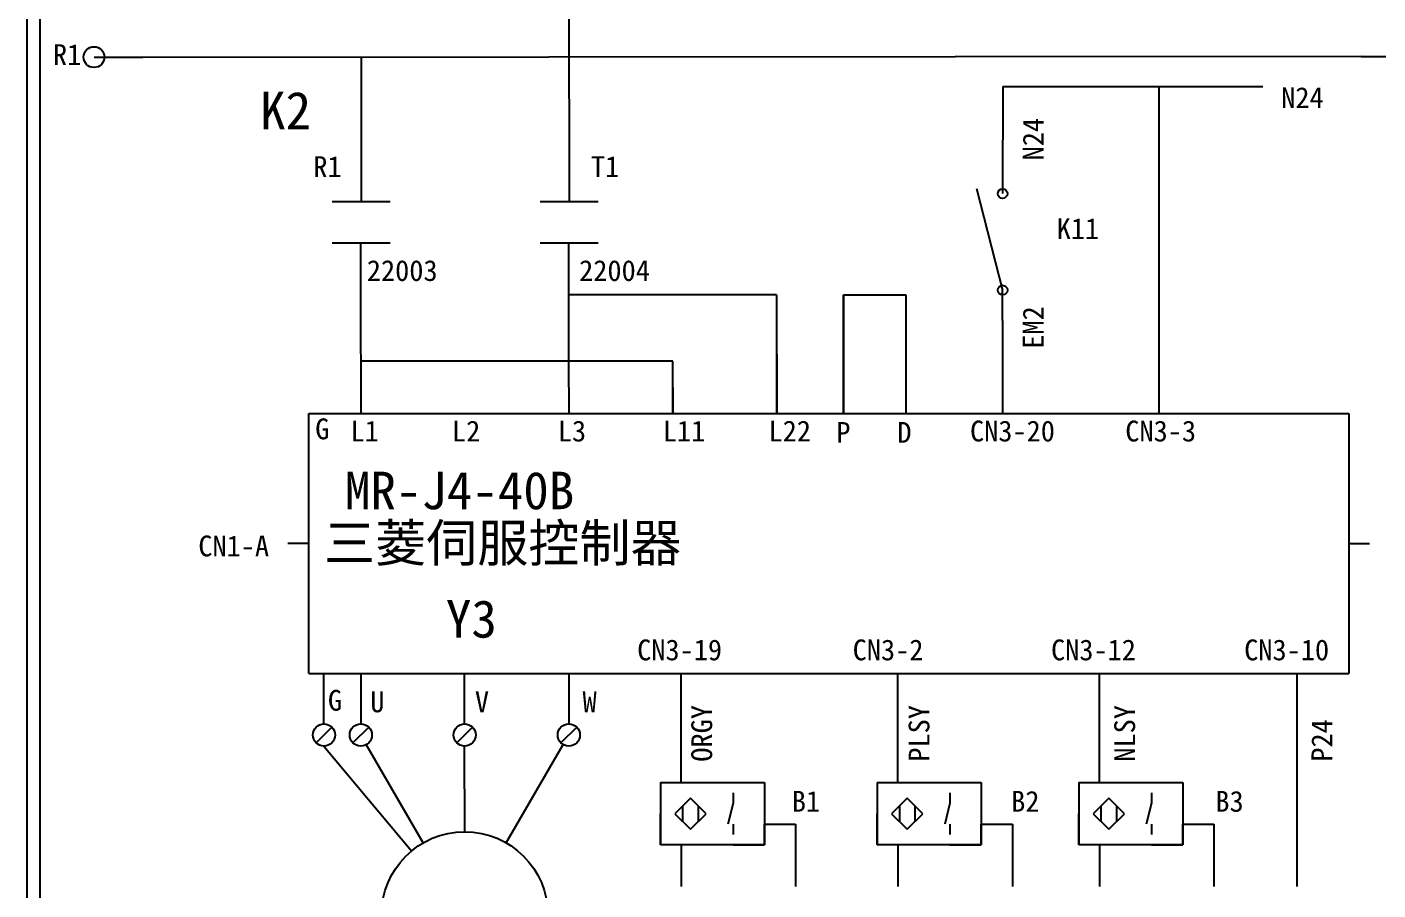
# Model space of a CAD drawing. Extents: x 10 to 297, y 3 to 207.
# Drawn here: x 10 to 139.9, y 54.4 to 137.3 of the extents above; entities that cross this region are included whole.
import ezdxf

# ---------------------------------------------------------------- set-up
doc = ezdxf.new("R2010")
doc.units = 0
doc.layers.get('0').update_dxf_attribs({"linetype": 'CONTINUOUS'})
for name, color, linetype in [('7', 7, 'CONTINUOUS'), ('圖框層', 7, 'CONTINUOUS'), ('標尺寸層', 3, 'CONTINUOUS')]:
    doc.layers.add(name, color=color, linetype=linetype)
doc.styles.add('STSL', font='kaiu.ttf')

msp = doc.modelspace()

# ---------------------------------------------------------------- linework, layer by layer
for p, q in [((62.1, 144.49), (62.11, 120.56)), ((42.12, 134.48), (42.13, 120.56)), ((62.07, 116.59), (62.07, 111.6)), ((103.79, 109.13), (103.79, 112.05)), ((62.09, 75.21), (62.09, 70.38)), ((39.31, 70.07), (37.79, 68.55)), ((42.85, 70.07), (41.33, 68.55)), ((52.83, 70.07), (51.32, 68.55)), ((62.85, 70.07), (61.33, 68.55)), ((48.08, 58.94), (42.62, 68.38)), ((56.08, 58.94), (61.54, 68.39))]:
    msp.add_line(p, q)
for centre, radius in [((38.55, 69.31), 1.07), ((42.09, 69.31), 1.07), ((52.07, 69.31), 1.07), ((62.09, 69.31), 1.07), ((52.08, 52.01), 8)]:
    msp.add_circle(centre, radius)
at = {"layer": '7'}
for centre in [(103.79, 121.33), (103.79, 112.05)]:
    msp.add_circle(centre, 0.464, dxfattribs=at)
at = {"layer": '圖框層', "color": 7}
for p, q in [((10, 3), (10, 206.97)), ((11.25, 4.25), (11.25, 205.72))]:
    msp.add_line(p, q, dxfattribs=at)
at = {"layer": '標尺寸層', "color": 7}
for p, q in [((21.12, 134.41), (16.44, 134.41)), ((138.27, 134.49), (21.12, 134.41)), ((138.27, 134.49), (289.94, 134.49)), ((103.82, 131.61), (103.79, 121.33)), ((103.82, 131.61), (118.82, 131.61)), ((118.82, 131.61), (118.82, 100.2)), ((118.82, 131.61), (128.82, 131.61)), ((101.29, 121.8), (103.79, 112.05)), ((39.34, 120.56), (44.91, 120.56)), ((59.34, 120.56), (64.91, 120.56)), ((39.34, 116.59), (44.91, 116.59)), ((42.07, 116.59), (42.07, 111.59)), ((59.34, 116.59), (64.91, 116.59)), ((42.07, 111.59), (42.08, 100.2)), ((82.07, 111.61), (62.07, 111.6)), ((62.07, 111.6), (62.07, 105.22)), ((82.07, 111.61), (82.08, 100.22)), ((82.07, 111.59), (82.08, 100.2)), ((82.08, 110.22), (82.08, 111.61)), ((88.49, 111.61), (88.5, 100.22)), ((88.49, 111.61), (94.49, 111.61)), ((88.49, 111.59), (88.5, 100.2)), ((88.5, 110.22), (88.5, 111.61)), ((94.49, 111.61), (94.49, 100.2)), ((94.49, 111.61), (94.49, 100.2)), ((82.08, 105.22), (82.08, 110.22)), ((82.08, 105.2), (82.08, 110.2)), ((88.5, 105.22), (88.5, 110.22)), ((88.5, 105.2), (88.5, 110.2)), ((103.79, 109.13), (103.79, 108.66)), ((103.79, 108.66), (103.79, 100.2)), ((72.08, 105.22), (42.07, 105.21)), ((62.07, 105.22), (62.08, 100.21)), ((72.07, 105.22), (72.08, 100.22)), ((72.08, 100.22), (72.08, 105.22)), ((82.08, 100.22), (82.08, 105.22)), ((88.5, 100.22), (88.5, 105.22)), ((82.08, 100.2), (82.08, 105.2)), ((88.5, 100.2), (88.5, 105.2)), ((37.08, 75.2), (37.08, 100.2)), ((37.08, 100.2), (137.08, 100.2)), ((42.08, 100.2), (52.08, 100.2)), ((62.08, 100.21), (62.08, 100.2)), ((137.08, 100.2), (137.08, 75.2)), ((37.08, 87.7), (35.08, 87.7)), ((137.08, 87.7), (139.08, 87.7)), ((37.08, 75.2), (137.08, 75.2)), ((38.55, 70.38), (38.55, 75.2)), ((42.09, 75.2), (42.09, 70.38)), ((52.07, 70.38), (52.07, 75.21)), ((72.89, 64.74), (72.89, 75.2)), ((93.73, 64.74), (93.73, 75.2)), ((113.11, 64.74), (113.11, 75.2)), ((132.09, 75.2), (137.09, 75.2)), ((132.09, 75.2), (132.09, 54.74)), ((38.55, 68.24), (46.96, 58.16)), ((52.08, 60.01), (52.07, 68.24)), ((70.89, 64.74), (70.89, 58.74)), ((70.89, 64.74), (80.89, 64.74)), ((77.89, 63.74), (77.89, 62.74)), ((80.89, 64.74), (80.89, 58.74)), ((91.73, 64.74), (91.73, 58.74)), ((91.73, 64.74), (101.73, 64.74)), ((98.73, 63.74), (98.73, 62.74)), ((101.73, 64.74), (101.73, 58.74)), ((111.11, 64.74), (111.11, 58.74)), ((111.11, 64.74), (121.11, 64.74)), ((118.11, 63.74), (118.11, 62.74)), ((121.11, 64.74), (121.11, 58.74)), ((73.78, 63.24), (72.28, 61.74)), ((73.03, 62.49), (73.03, 60.99)), ((75.28, 61.74), (73.78, 63.24)), ((74.53, 62.49), (74.53, 60.99)), ((77.89, 62.74), (77.39, 60.74)), ((94.62, 63.24), (93.12, 61.74)), ((93.87, 62.49), (93.87, 60.99)), ((96.12, 61.74), (94.62, 63.24)), ((95.37, 62.49), (95.37, 60.99)), ((98.73, 62.74), (98.23, 60.74)), ((114, 63.24), (112.5, 61.74)), ((113.25, 62.49), (113.25, 60.99)), ((115.5, 61.74), (114, 63.24)), ((114.75, 62.49), (114.75, 60.99)), ((118.11, 62.74), (117.61, 60.74)), ((70.89, 58.74), (70.89, 61.74)), ((72.28, 61.74), (73.78, 60.24)), ((73.78, 60.24), (75.28, 61.74)), ((91.73, 58.74), (91.73, 61.74)), ((93.12, 61.74), (94.62, 60.24)), ((94.62, 60.24), (96.12, 61.74)), ((111.11, 58.74), (111.11, 61.74)), ((112.5, 61.74), (114, 60.24)), ((114, 60.24), (115.5, 61.74)), ((77.89, 60.74), (77.89, 59.74)), ((80.89, 58.74), (80.89, 60.74)), ((80.89, 60.74), (83.89, 60.74)), ((83.89, 60.74), (83.89, 54.74)), ((98.73, 60.74), (98.73, 59.74)), ((101.73, 58.74), (101.73, 60.74)), ((101.73, 60.74), (104.73, 60.74)), ((104.73, 60.74), (104.73, 54.74)), ((118.11, 60.74), (118.11, 59.74)), ((121.11, 58.74), (121.11, 60.74)), ((121.11, 60.74), (124.11, 60.74)), ((124.11, 60.74), (124.11, 54.74)), ((80.89, 58.74), (70.89, 58.74)), ((72.89, 58.74), (72.89, 54.74)), ((77.89, 58.74), (80.89, 58.74)), ((101.73, 58.74), (91.73, 58.74)), ((93.73, 58.74), (93.73, 54.74)), ((98.73, 58.74), (101.73, 58.74)), ((121.11, 58.74), (111.11, 58.74)), ((113.11, 58.74), (113.11, 54.74)), ((118.11, 58.74), (121.11, 58.74))]:
    msp.add_line(p, q, dxfattribs=at)
msp.add_circle((16.44, 134.44), 1, dxfattribs=at)

# ---------------------------------------------------------------- texts
at = {"layer": '圖框層', "color": 4, "style": 'STSL'}
for s, height, p in [('R1', 2, (12.49, 133.68)), ('N24', 2, (130.58, 129.55)), ('K2', 3.6, (32.41, 127.51)), ('R1', 2, (37.52, 122.92)), ('T1', 2, (64.21, 122.92)), ('K11', 2, (108.99, 116.96)), ('22003', 2, (42.67, 112.93)), ('22004', 2, (63.08, 112.93)), ('G', 2, (37.71, 97.72)), ('L1', 2, (41.1, 97.51)), ('L2', 2, (50.86, 97.51)), ('L3', 2, (61.03, 97.51)), ('L11', 2, (71.12, 97.51)), ('L22', 2, (81.29, 97.51)), ('P', 2, (87.81, 97.38)), ('D', 2, (93.68, 97.38)), ('CN3-20', 2, (100.66, 97.51)), ('CN3-3', 2, (115.59, 97.51)), ('MR-J4-40B ', 3.6, (40.57, 91)), ('三菱伺服控制器', 3.6, (38.56, 85.96)), ('CN1-A', 2, (26.47, 86.47)), ('Y3', 3.6, (50.27, 78.66)), ('CN3-19', 2, (68.66, 76.48)), ('CN3-2', 2, (89.38, 76.48)), ('CN3-12', 2, (108.45, 76.48)), ('CN3-10', 2, (127.02, 76.48)), ('G', 2, (38.93, 71.64)), ('U', 2, (43, 71.49)), ('V', 2, (53.06, 71.49)), ('W', 2, (63.41, 71.49)), ('B1', 2, (83.53, 61.93)), ('B2', 2, (104.62, 61.93)), ('B3', 2, (124.25, 61.93))]:
    msp.add_text(s, height=height, dxfattribs=at).set_placement(p)
for s, p in [('N24', (107.73, 124.52)), ('EM2', (107.73, 106.42)), ('ORGY', (75.87, 66.74)), ('PLSY', (96.76, 66.74)), ('NLSY', (116.53, 66.74)), ('P24', (135.48, 66.74))]:
    msp.add_text(s, height=2, rotation=90, dxfattribs=at).set_placement(p)

doc.saveas('drawing.dxf')
